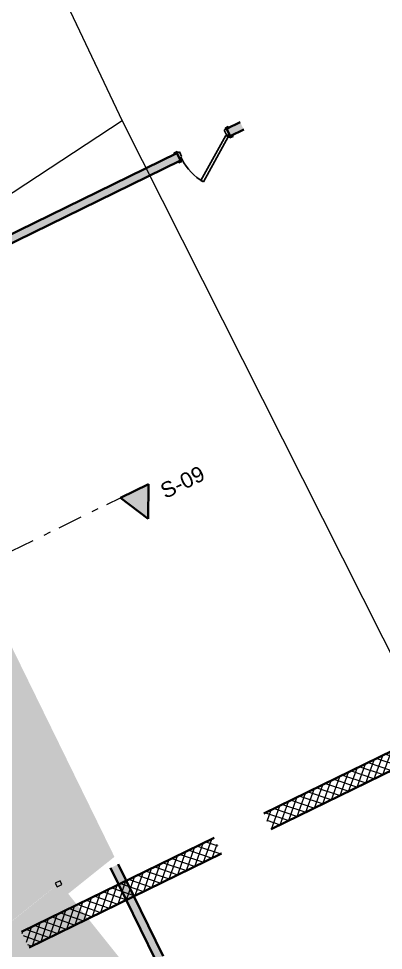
# Model space of a CAD drawing. Header units: metres. Extents: x 7511783 to 7512372, y 4692307 to 4692611.
# Drawn here: x 7511941.49 to 7511946.77, y 4692393.1 to 4692406.59 of the extents above; entities that cross this region are included whole.
import ezdxf

# ---------------------------------------------------------------- set-up
doc = ezdxf.new("R2010")
doc.units = ezdxf.units.M
doc.linetypes.add('Dot & Dashed', pattern=[670.2777624130249, 352.777767181396, -176.388883590699, 0, -141.11111164093])
for name, color, linetype, lineweight, true_color in [('A - Fill Zone_Pen_No__102', 7, 'Continuous', 0, 0xcccccc), ('A - Muret_Pen_No__102', 7, 'Continuous', 0, 0xcccccc), ('Marker - Section_Pen_No__25', 7, 'Continuous', 0, 0x40a5ff), ('Marker - Section_Pen_No__85', 7, 'Continuous', 0, 0x80c2ff)]:
    doc.layers.add(name, color=color, linetype=linetype, lineweight=lineweight, true_color=true_color)
for name, color, linetype, lineweight in [('A - Muret', 7, 'Continuous', 0), ('A - Muret_Pen_No__101', 252, 'Continuous', 0), ('A - Muret_Pen_No__7', 7, 'Continuous', 0), ('A - Shtyllat', 7, 'Continuous', 0), ('A - Shtyllat_Pen_No__1', 7, 'Continuous', 0), ('ARCHICAD Doors_Pen_No__42', 8, 'Continuous', 0), ('bodrum 1 garazhat projekt', 7, 'Continuous', 0), ('garazhat-netw-amiri - b1', 20, 'Continuous', 0), ('Marker - Section', 7, 'Continuous', 0), ('Parcelat baze', 7, 'Continuous', 0), ('vijat rregullim', 1, 'Continuous', 0)]:
    doc.layers.add(name, color=color, linetype=linetype, lineweight=lineweight)
doc.styles.add('GENERATED_STYLE_2', font='arialbd.ttf')
pattern_1 = [(44.99999999999999, (0, 0), (-68.94290863686237, 68.94290863686243), []), (135.0000000000002, (0, 0), (68.94290863686219, 68.94290863686261), [])]

# ---------------------------------------------------------------- blocks, each defined once
blk = doc.blocks.new('Wall_5', base_point=(32599.99999999999, -16800.83534970144))
at = {"layer": 'A - Muret_Pen_No__102', "linetype": 'Continuous', "lineweight": 0, "true_color": 0xcccccc}
blk.add_hatch(color=254, dxfattribs=at).paths.add_polyline_path([(32480, -16920.83534970144), (32480, -18400.83597085249), (32599.99999999999, -18400.83597085249), (32599.99999999999, -16920.83534970144)])
at = {"layer": 'A - Muret_Pen_No__7', "color": 7, "linetype": 'Continuous', "lineweight": 35, "flags": 128}
for points in [[(32480, -16920.83534970144), (32480, -18400.83597085249)], [(32599.99999999999, -18400.83597085249), (32599.99999999999, -16920.83534970144)]]:
    blk.add_lwpolyline(points, dxfattribs=at)
blk = doc.blocks.new('Door 22')
at = {"layer": 'ARCHICAD Doors_Pen_No__42', "color": 8, "linetype": 'Continuous', "lineweight": 25}
for p, q in [((-260.3921784050518, 393.9747868736185), (-237.4491209510099, 426.7408686451782)), ((-237.4491209510099, 426.7408686451782), (371.9999999999999, 0)), ((349.0569425459581, -32.76608177155968), (-260.3921784050518, 393.9747868736185)), ((-387, 23.99999999999998), (-437, 23.99999999999998)), ((-437, 23.99999999999998), (-437, 4.99999999999999)), ((-437, 4.99999999999999), (-387, 4.99999999999999)), ((-400, 4.99999999999999), (-437.0000000000001, 4.99999999999999)), ((-400, 4.99999999999999), (-437.0000000000001, 4.99999999999999)), ((-375, 4.99999999999999), (-400, 4.99999999999999)), ((-400, 4.99999999999999), (-400, 0)), ((-400, 0), (-400, 4.99999999999999)), ((-400, 0), (-400, 4.99999999999999)), ((-400, 0), (-375, 0)), ((-372.0000000000001, 0), (-400, 0)), ((-400, 0), (-400, -115)), ((-400, -115), (-400, 0)), ((-400, -115), (-400, 0)), ((-387, 4.99999999999999), (-387, 23.99999999999998)), ((-375, 0), (-375, 4.99999999999999)), ((-372.0000000000001, -40), (-372.0000000000001, 0)), ((371.9999999999999, 0), (349.0569425459581, -32.76608177155968)), ((400, 0), (372.0000000000001, 0)), ((372.0000000000001, 0), (372.0000000000001, -40)), ((400, 4.99999999999999), (375, 4.99999999999999)), ((375, 4.99999999999999), (375, 0)), ((375, 0), (400, 0)), ((437, 23.99999999999998), (387, 23.99999999999998)), ((387, 23.99999999999998), (387, 4.99999999999999)), ((387, 4.99999999999999), (437, 4.99999999999999)), ((400, 0), (400, 4.99999999999999)), ((400, 0), (400, 4.99999999999999)), ((400, 0), (400, 4.99999999999999)), ((400, 4.99999999999999), (437.0000000000001, 4.99999999999999)), ((400, 4.99999999999999), (437.0000000000001, 4.99999999999999)), ((400, -115), (400, 0)), ((400, -115), (400, 0)), ((400, -115), (400, 0)), ((437, 4.99999999999999), (437, 23.99999999999998)), ((-387, -115), (-437, -115)), ((-437, -115), (-437, -134)), ((-400, -115), (-437.0000000000001, -115)), ((-400, -115), (-437.0000000000001, -115)), ((-437, -134), (-387, -134)), ((-400, -115), (-360.0000000000001, -115)), ((-387, -134), (-387, -115)), ((-360.0000000000001, -40), (-372.0000000000001, -40)), ((-360.0000000000001, -115), (-360.0000000000001, -40)), ((372.0000000000001, -40), (360.0000000000001, -40)), ((360.0000000000001, -40), (360.0000000000001, -115)), ((360.0000000000001, -115), (400, -115)), ((437, -115), (387, -115)), ((387, -115), (387, -134)), ((387, -134), (437, -134)), ((400, -115), (437.0000000000001, -115)), ((400, -115), (437.0000000000001, -115)), ((437, -134), (437, -115))]:
    blk.add_line(p, q, dxfattribs=at)
blk.add_arc((371.9999999999999, 0), 744, 145, 180, dxfattribs=at)
blk = doc.blocks.new('Wall_12', base_point=(18900.00004897139, -16800.83534970144))
at = {"layer": 'A - Muret_Pen_No__102', "linetype": 'Continuous', "lineweight": 0, "true_color": 0xcccccc}
for points in [[(18900.00004897139, -16920.83534970144), (21608.11827389466, -16920.83534970144), (21608.11827389466, -16800.83538127995), (18900.00004897139, -16800.83538127995)], [(22408.11823920512, -16800.83538127995), (22408.11823920512, -16920.83534970144), (25979.99997934465, -16920.83534970144), (25979.99997934465, -16800.83538127995)], [(26780.0000192115, -16800.83540407117), (26780.0000192115, -16920.83534970144), (27000, -16920.83534970144), (27000, -16800.83540407117)]]:
    blk.add_hatch(color=254, dxfattribs=at).paths.add_polyline_path(points)
at = {"layer": 'A - Muret_Pen_No__7', "color": 7, "linetype": 'Continuous', "lineweight": 35}
for p, q in [((21608.1182560424, -16800.83534970144), (21571.11825604239, -16800.83534970144)), ((21608.1182560424, -16800.83534970144), (21608.1182560424, -16915.83534970144)), ((22408.11825604239, -16800.83534970144), (22445.1182560424, -16800.83534970144)), ((22408.11825604239, -16800.83534970144), (22408.11825604239, -16915.83534970144)), ((25980, -16800.83534970144), (25943, -16800.83534970144)), ((25980, -16800.83534970144), (25980, -16915.83534970144)), ((26780, -16800.83534970144), (26817, -16800.83534970144)), ((26780, -16800.83534970144), (26780, -16915.83534970144)), ((21608.1182560424, -16920.83534970144), (21571.11825604239, -16920.83534970144)), ((21608.1182560424, -16915.83534970144), (21608.1182560424, -16920.83534970144)), ((22408.11825604239, -16915.83534970144), (22408.11825604239, -16920.83534970144)), ((22408.11825604239, -16920.83534970144), (22445.1182560424, -16920.83534970144)), ((25980, -16920.83534970144), (25943, -16920.83534970144)), ((25980, -16915.83534970144), (25980, -16920.83534970144)), ((26780, -16915.83534970144), (26780, -16920.83534970144)), ((26780, -16920.83534970144), (26817, -16920.83534970144))]:
    blk.add_line(p, q, dxfattribs=at)
at = {"layer": 'A - Muret_Pen_No__7', "color": 7, "linetype": 'Continuous', "lineweight": 35, "flags": 128}
for points in [[(21608.11828236605, -16800.83534970144), (18900.00004897139, -16800.83534970144)], [(25979.99997934465, -16800.83534970144), (22408.11820153338, -16800.83534970144)], [(27000, -16800.83534970144), (26780.00001921149, -16800.83534970144)], [(18900.00004897139, -16920.83534970144), (21608.11828236605, -16920.83534970144)], [(22408.11820153338, -16920.83534970144), (22690, -16920.83534970144)], [(22810, -16920.83534970144), (25979.99997934465, -16920.83534970144)], [(26780.0000192115, -16920.83534970144), (27000, -16920.83534970144)]]:
    blk.add_lwpolyline(points, dxfattribs=at)
at = {"layer": 'ARCHICAD Doors_Pen_No__42', "color": 8, "linetype": 'Continuous', "lineweight": 25, "xscale": -1, "zscale": 1000, "rotation": 180}
for p in [(22008.1182560424, -16915.83534970144), (26380, -16915.83534970144)]:
    blk.add_blockref('Door 22', p, dxfattribs=at)
blk = doc.blocks.new('Wall_14', base_point=(0, 6.408165399173339e-12))
at = {"layer": 'A - Muret_Pen_No__101', "linetype": 'Continuous', "lineweight": 13}
h = blk.add_hatch(dxfattribs=at)
h.set_pattern_fill('CONCRETE_BLOCK', color=252, style=0, pattern_type=2)
h.set_pattern_definition(pattern_1)
h.paths.add_polyline_path([(949.9999999999999, 6.705527899608654e-05), (949.9999999999999, -249.9999821185998), (4050.000049173878, -249.9999821185998), (4050.000049173878, -6.034977073632319e-05)])
h = blk.add_hatch(dxfattribs=at)
h.set_pattern_fill('CONCRETE_BLOCK', color=252, style=0, pattern_type=2)
h.set_pattern_definition(pattern_1)
h.paths.add_polyline_path([(4850.000053644231, -249.9999821185998), (9499.999999999998, -249.9999821185998), (9499.999999999998, 6.705527899608654e-05), (4850.000053644231, -6.034977073632319e-05)])
at = {"layer": 'A - Muret_Pen_No__7', "color": 7, "linetype": 'Continuous', "lineweight": 35, "flags": 128}
for points in [[(4049.999999999994, 5.915128484347557e-12), (949.9999999999993, 6.295096236662234e-12)], [(9500, 5.247120661729818e-12), (4849.999999999995, 5.817072290201834e-12)], [(950.0000000000006, -249.9999999999937), (4049.999999999999, -249.9999999999941)], [(4850, -249.9999999999942), (9500, -249.9999999999947)]]:
    blk.add_lwpolyline(points, dxfattribs=at)
blk = doc.blocks.new('Column_73', base_point=(6635.000000000004, 14970))
at = {"layer": 'A - Shtyllat_Pen_No__1', "color": 7, "linetype": 'Continuous', "lineweight": 13, "flags": 128}
blk.add_lwpolyline([(6595.000000000003, 15000), (6595.000000000003, 14940), (6675.000000000005, 14940), (6675.000000000005, 15000)], close=True, dxfattribs=at)
blk = doc.blocks.new('Cutting Plane_1', base_point=(-2729.038131649883, -10324.94421901171))
at = {"layer": 'Marker - Section_Pen_No__25', "linetype": 'Continuous', "lineweight": 35, "true_color": 0x40a5ff}
blk.add_hatch(color=161, dxfattribs=at).paths.add_polyline_path([(75963.27257534124, -10324.94421901171), (75513.27257534125, -10324.94421901171), (75738.27257534124, -10774.94421901171)])
at = {"layer": 'Marker - Section_Pen_No__25', "color": 161, "linetype": 'Continuous', "lineweight": 35, "true_color": 0x40a5ff}
for p, q in [((75963.27257534124, -10324.94421901171), (75513.27257534125, -10324.94421901171)), ((75513.27257534125, -10324.94421901171), (75738.27257534124, -10774.94421901171)), ((75738.27257534124, -10774.94421901171), (75963.27257534124, -10324.94421901171))]:
    blk.add_line(p, q, dxfattribs=at)
at = {"layer": 'Marker - Section_Pen_No__85', "color": 151, "linetype": 'Dot & Dashed', "lineweight": 20, "true_color": 0x80c2ff}
blk.add_line((-2504.038131649883, -10324.94421901171), (75513.27257534125, -10324.94421901171), dxfattribs=at)
at = {"layer": 'Marker - Section_Pen_No__25', "color": 161, "lineweight": 35, "true_color": 0x40a5ff, "insert": (76748.33257534124, -10630.78136186885), "char_height": 225, "attachment_point": 9, "style": 'GENERATED_STYLE_2'}
blk.add_mtext('\\A1;\\pt0;{\\fArial|b0|i0|c0|p34;S-09}', dxfattribs=at)
blk = doc.blocks.new('A$C75F44AD6')
at = {"layer": 'A - Fill Zone_Pen_No__102', "linetype": 'Continuous', "lineweight": 0, "true_color": 0xf2f2f2}
for points in [[(69650.93669122744, 57453.79173878295), (76037.00986603908, 58878.14378918851), (76080.57041995466, 58682.84032838956), (76916.53885834792, 58869.29502859504), (76915.782328336, 62576.0089632505), (69650.93669122744, 62576.0089632505)], [(70137.36079626899, 53197.43488379971), (76967.52552765005, 54730.03063682918), (76037.02096331077, 58876.91636659599), (69206.85623192972, 57344.32061356651)]]:
    blk.add_hatch(color=7, dxfattribs=at).paths.add_polyline_path(points)
at = {"layer": 'A - Muret', "color": 7, "lineweight": 35}
for name, p in [('Wall_12', (75121.3789333809, 67626.84861451037)), ('Wall_5', (76916.49701639917, 58869.28569615179)), ('Wall_14', (74280.6928895279, 58482.82031581712))]:
    blk.add_blockref(name, p, dxfattribs=at)
at = {"layer": 'A - Shtyllat', "color": 7, "lineweight": 35}
blk.add_blockref('Column_73', (76018.93797489004, 58872.85879077675), dxfattribs=at)
at = {"layer": 'Marker - Section', "color": 151, "lineweight": 20, "true_color": 0x80c2ff}
blk.add_blockref('Cutting Plane_1', (1037.458884749284, 63501.90439549867), dxfattribs=at)

msp = doc.modelspace()

# ---------------------------------------------------------------- linework, layer by layer
at = {"layer": 'garazhat-netw-amiri - b1'}
msp.add_circle((7511922.380949955, 4692382.212120954), 75.36126493235138, dxfattribs=at)
at = {"layer": 'Parcelat baze', "flags": 128}
msp.add_lwpolyline([(7511908.118, 4692402.948), (7511915.232999999, 4692406.594), (7511920.632999999, 4692409.869), (7511923.58, 4692411.058999999), (7511923.278, 4692411.647), (7511933.435, 4692416.688), (7511936.797999999, 4692418.187), (7511942.993, 4692405.116), (7511951.692000001, 4692387.847), (7511952.79, 4692386.36), (7511954.994, 4692383.377), (7511958.422, 4692378.737), (7511969.121, 4692372.097), (7511973.491, 4692368.387), (7511984.021000001, 4692356.967)], dxfattribs=at)
at = {"layer": 'vijat rregullim', "flags": 128}
msp.add_lwpolyline([(7511942.993, 4692405.116), (7511913.452, 4692385.678), (7511902.611, 4692378.579), (7511894.291, 4692373.23), (7511877.791, 4692378.6), (7511870.102, 4692387.2), (7511870.032, 4692387.28), (7511869.842, 4692387.49), (7511869.532, 4692387.82), (7511855.942, 4692402.56), (7511850.842, 4692406.99), (7511889.413, 4692421.428), (7511926.304, 4692436.845), (7511934.243, 4692423.576)], close=True, dxfattribs=at)

# ---------------------------------------------------------------- block references
at = {"layer": 'bodrum 1 garazhat projekt', "xscale": 0.001, "yscale": 0.001, "zscale": 0.001, "rotation": 26.04535599708318}
msp.add_blockref('A$C75F44AD6', (7511899.624007692, 4692307.794563157), dxfattribs=at)

doc.saveas('drawing.dxf')
